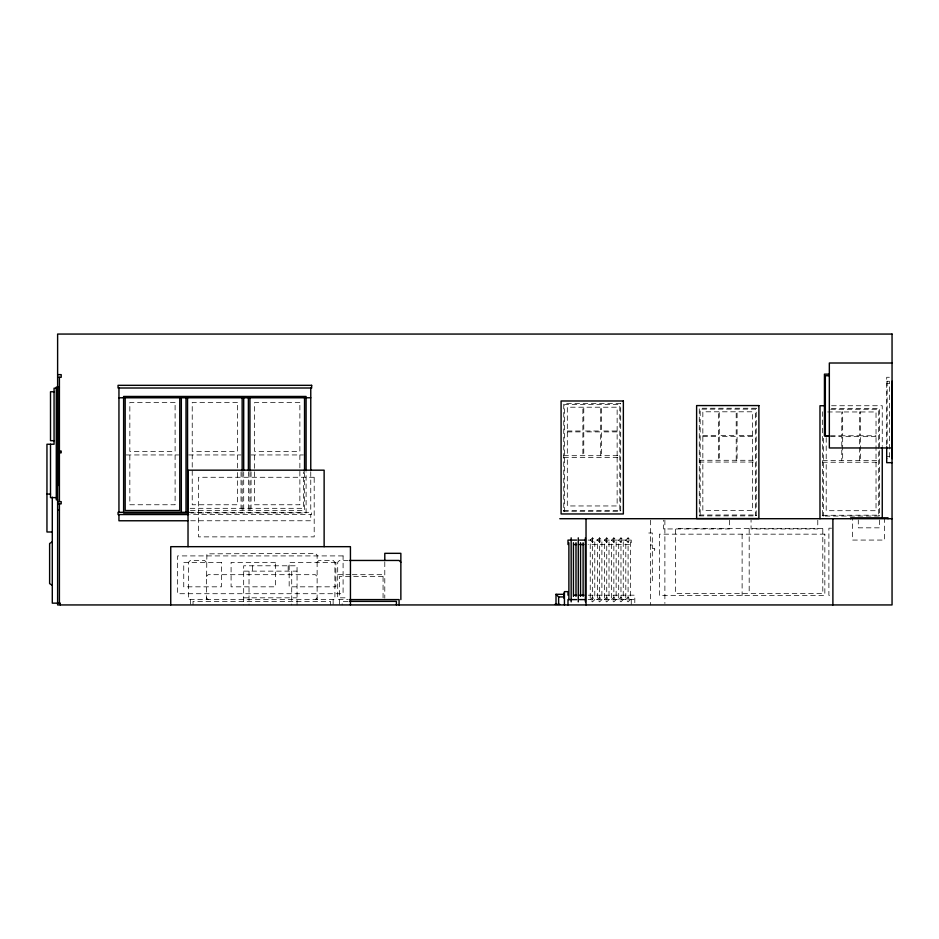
<?xml version="1.0" encoding="UTF-8"?>
<svg xmlns="http://www.w3.org/2000/svg" width="939" height="939" viewBox="0 0 939 939"><rect width="100%" height="100%" fill="white"/><g stroke="black" fill="none" stroke-linecap="round" stroke-linejoin="round"><path stroke-width="0.7" stroke-dasharray="4.7 3.52" d="M206.369 576.499L208.176 574.691L315.316 574.691L317.124 576.499M317.124 597.826L315.34 599.598M317.124 562.238L318.896 560.454L333.134 560.454L334.918 562.238L334.918 599.598L188.575 599.598L188.575 562.238L190.359 560.454L204.585 560.454L206.369 562.238M590.232 540.101L592.509 537.824L594.786 540.101L594.786 599.598L592.509 601.876L590.232 599.598L590.232 540.101L592.509 542.378L594.786 540.101M597.345 540.101L599.622 537.824L601.899 540.101L601.899 599.598L599.622 601.876L597.345 599.598L597.345 540.101L599.622 542.378L601.899 540.101M604.458 540.101L606.735 537.824L609.012 540.101L609.012 599.598L606.735 601.876L604.458 599.598L604.458 540.101L606.735 542.378L609.012 540.101M611.582 540.101L613.86 537.824L616.137 540.101L616.137 599.598L613.86 601.876L611.582 599.598L611.582 540.101L613.86 542.378L616.137 540.101M618.695 540.101L620.972 537.824L623.25 540.101L623.25 599.598L620.972 601.876L618.695 599.598L618.695 540.101L620.972 542.378L623.25 540.101M625.808 540.101L628.085 537.824L630.362 540.101L630.362 599.598L628.085 601.876L625.808 599.598L625.808 540.101L628.085 542.378L630.362 540.101M590.232 599.598L592.509 597.321L594.786 599.598M597.345 599.598L599.622 597.321L601.899 599.598M604.458 599.598L606.735 597.321L609.012 599.598M611.582 599.598L613.86 597.321L616.137 599.598M618.695 599.598L620.972 597.321L623.25 599.598M625.808 599.598L628.085 597.321L630.362 599.598M889.386 377.267L886.709 377.267L886.709 446.741M886.709 381.269L889.386 381.269L889.386 458.666L886.709 458.666M887.155 383.488L889.386 383.488M831.567 405.742L882.249 405.742L882.249 446.506M831.414 408.406L879.585 408.406L879.585 516.051L822.646 516.051L822.646 408.406M830.792 409.298L878.693 409.298L878.693 515.828L879.585 515.828M827.623 411.963L876.028 411.963L876.028 460.45M567.309 431.001L582.884 431.001L582.884 407.209L583.776 407.233L583.776 431.001L600.678 431.001L600.678 407.233L601.559 407.209L601.559 431.001L617.134 431.001M567.309 431.893L582.884 431.893L582.884 455.697M617.134 431.893L601.559 431.893L601.559 455.697M702.841 435.602L718.417 435.602L718.417 411.798L719.297 411.822L719.297 435.602L736.199 435.602L736.199 411.822L737.092 411.798L737.092 435.602L752.655 435.602M830.452 435.766L841.778 435.766L841.778 411.963L842.67 411.986L842.67 435.766L859.572 435.766L859.572 411.986L860.453 411.963L860.453 435.766L876.028 435.766M702.841 436.482L718.417 436.482L718.417 460.286M752.655 436.482L737.092 436.482L737.092 460.286M830.452 436.658L841.778 436.658L841.778 460.45M876.028 436.658L860.453 436.658L860.453 460.45M126.284 454.946L178.656 454.946M188.669 454.946L241.041 454.946M251.053 454.946L303.426 454.946M563.752 455.697L620.691 455.697M887.155 456.436L889.386 456.436M563.752 457.469L620.691 457.469M699.285 460.286L756.224 460.286M822.646 460.45L879.585 460.45M699.285 462.058L756.224 462.058M822.646 462.234L879.585 462.234M190.124 508.316L303.426 508.316L303.426 471.848M563.752 510.405L620.691 510.405M190.429 510.546L304.541 510.546L304.541 472.47M563.752 510.546L564.644 510.546M563.752 510.769L564.644 510.851M619.799 510.769L620.691 510.769M563.752 511.062L564.644 511.215L564.644 404.545L619.799 404.545L619.799 511.062L620.691 511.062M188.88 512.318L311.654 512.318L311.654 514.549L189.924 514.549M190.77 512.987L306.091 512.987L306.091 471.73M699.285 514.995L756.224 514.995M822.646 515.311L879.585 515.159M699.285 515.358L700.177 515.441M755.332 515.358L756.224 515.358M878.693 515.534L879.585 515.534M699.285 515.664L700.177 515.664M756.224 515.664L755.332 515.664L755.332 409.134L700.177 409.134L700.177 515.804M822.646 515.828L823.538 515.828M190.699 520.769L310.762 520.769L310.762 514.549M831.555 528.199L828.891 528.199L828.891 595.361L831.555 595.361M648.755 533L652.312 533L652.312 544.115L650.527 544.115M588.119 540.101L631.254 540.101L631.254 544.526L588.119 544.526M650.527 545.007L652.312 545.007L652.312 582.814L650.527 582.814M652.312 548.341L654.53 548.341A2.43 2.43 0 0 1 654.53 550.371L654.084 549.503L652.312 549.503M348.193 560.454L339.472 560.454L337.7 562.238L337.7 599.598L348.193 599.598M243.682 571.135L297.053 571.135M337.7 574.691L350.869 574.691M352.336 574.691L383.065 574.691L383.065 597.826M383.065 576.499L339.472 576.499L339.472 597.826L348.193 597.826M588.33 595.185L634.811 595.185L634.811 604.939M243.682 597.826L297.053 597.826M588.119 599.598L634.811 599.598M348.005 601.383L342.148 601.383L342.148 604.939M208.153 599.598L206.369 597.826M887.155 381.269L887.155 446.225M884.468 517.823L884.468 540.066L852.448 540.066L852.448 517.823M879.561 519.971L879.561 527.835L858.293 527.835L858.293 519.971M876.028 462.234L876.028 510.71L826.203 510.71L826.203 462.234M859.572 460.45L859.572 436.658L842.67 436.658L842.67 460.45M826.203 437.633L826.203 460.45M823.538 438.302L823.538 515.981M817.775 520.183L817.775 528.95L751.059 528.95L751.059 520.183M752.655 460.286L752.655 411.798L702.841 411.798L702.841 460.286M752.655 462.058L752.655 510.546L702.841 510.546L702.841 462.058M749.181 528.598L749.181 593.542M742.115 534.162L742.115 595.549M736.199 460.286L736.199 436.482L719.297 436.482L719.297 460.286M729.474 520.183L729.474 528.95L663.638 528.95L663.638 520.183M664.882 520.183L664.882 603.472M650.527 520.183L650.527 604.939M631.254 599.598L631.254 604.939M628.085 537.824L628.085 601.876M620.972 537.824L620.972 601.876M617.134 455.697L617.134 407.209L567.309 407.209L567.309 455.697M617.134 457.469L617.134 505.957L567.309 505.957L567.309 457.469M613.86 537.824L613.86 601.876M606.735 537.824L606.735 601.876M600.678 455.697L600.678 431.893L583.776 431.893L583.776 455.697M599.622 537.824L599.622 601.876M592.509 537.824L592.509 601.876M384.79 562.003L384.79 598.155M339.472 599.598L339.472 604.939M333.134 599.598L333.134 604.939M330.469 604.939L330.469 601.383L193.023 601.383L193.023 604.939M317.124 599.598L317.124 555.137L315.34 553.329L206.885 553.857L206.369 599.598M310.762 471.73L310.762 512.318M299.87 454.946L299.87 504.759L254.61 504.759L254.61 454.946M297.053 604.939L297.053 565.794L243.682 565.794L243.682 604.939M291.724 571.135L291.724 604.939M288.156 565.794L288.156 571.135M252.579 565.794L252.579 571.135M251.053 471.848L251.053 508.316M249.938 472.47L249.938 510.546M249.023 571.135L249.023 604.939M248.377 471.73L248.377 512.318M243.706 471.73L243.706 512.318M242.156 472.47L242.156 510.546M241.041 471.848L241.041 508.316M237.485 454.946L237.485 471.061M237.485 472.528L237.485 504.759L192.225 504.759L192.225 454.946M190.359 599.598L190.359 604.939M175.1 454.946L175.1 504.759L129.84 504.759L129.84 454.946M175.1 402.455L129.84 402.455L129.84 451.389L175.1 451.389L175.1 402.455M237.485 402.455L192.225 402.455L192.225 451.389L237.485 451.389L237.485 402.455M299.87 402.455L254.61 402.455L254.61 451.389L299.87 451.389L299.87 402.455M620.691 403.653L563.752 403.653L563.752 511.286L620.691 511.286L620.691 403.653M756.224 408.242L699.285 408.242L699.285 515.887L756.224 515.887L756.224 408.242M314.189 477.27L198.54 477.27L198.54 536.873L314.189 536.873L314.189 477.27M823.538 515.534L822.646 515.534L823.538 515.605M822.799 528.598L675.564 528.598L675.564 593.542L822.799 593.542L822.799 528.598M824.841 534.162L659.378 534.162L659.378 595.549L824.841 595.549L824.841 534.162M343.087 555.911L177.635 555.911L177.635 593.718L343.087 593.718L343.087 555.911M221.393 562.355L183.751 562.355L183.751 586.828L221.393 586.828L221.393 562.355M275.467 562.355L231.088 562.355L231.088 586.828L275.467 586.828L275.467 562.355M335.869 562.355L289.165 562.355L289.165 586.828L335.869 586.828L335.869 562.355"/><path stroke-width="1.41" d="M57.619 502.295L57.772 501.626M52.291 541.78L49.614 543.552L49.614 583.589L52.291 585.373M892.05 363.006L829.337 363.006L829.337 447.962L892.05 447.962M829.337 374.156L824.442 374.156L824.442 435.978L829.337 435.978M57.619 374.638L61.188 374.638L61.188 377.302L57.619 377.302M829.337 375.741L825.334 375.741L825.334 435.79L829.337 435.79M892.05 381.269L892.05 458.666M59.403 387.091L56.293 387.091L56.293 499.841L57.619 499.841M56.293 388.206L54.063 388.206L54.063 444.241L46.95 444.241L46.95 531.99L52.291 531.99M54.063 391.763L50.506 391.763L50.506 440.684L54.063 440.684M118.948 397.784L310.762 397.784M824.325 405.742L819.982 405.742L819.982 518.715M58.817 451.037L61.188 451.037L61.188 452.821L58.817 452.821M892.05 462.669L886.709 462.669L886.709 446.741M46.95 494.067L50.506 494.067M56.293 497.623L50.506 497.623L50.506 444.241M57.619 501.626L61.188 501.626L61.188 503.844L57.619 503.844M57.619 510.077L59.403 510.077M188.88 512.318L118.056 512.318L118.056 514.549L188.457 514.549M187.847 512.987L123.619 512.987L123.619 396.458L306.091 396.458L306.091 470.275M559.797 518.715L892.05 518.715M187.765 520.769L118.948 520.769L118.948 514.549M576.616 540.101L567.989 540.101L567.989 544.526M579.492 540.101L585.243 540.101M573.741 544.526L576.616 544.526M579.492 544.526L583.812 544.526M349.648 560.454L399.075 560.454L400.859 562.238M556.005 604.387L556.005 594.305L563.881 594.305M573.799 595.185L576.71 595.185M579.609 595.185L583.964 595.185M556.005 594.305L558.623 596.922L563.881 596.922M349.648 599.598L399.075 599.598L399.075 604.939M576.616 599.598L567.989 599.598L567.989 604.939M579.492 599.598L585.243 599.598M349.472 601.383L396.411 601.383L396.411 604.939M554.879 604.387L559.879 604.387M57.619 387.091L57.749 485.674M888.024 518.715L888.024 517.823L850.664 517.823L850.664 518.715M882.249 447.75L882.249 517.272M832.893 518.715L832.893 604.939M586.03 518.715L586.03 604.939M585.384 537.824L585.384 601.876M583.107 542.742L583.107 596.371M580.548 542.742L580.548 596.371M578.271 537.824L578.271 601.876M575.994 542.742L575.994 596.371M573.436 542.742L573.436 596.371M571.158 537.824L571.158 601.876M568.881 542.742L568.881 599.598M567.989 595.185L567.989 591.629L564.433 591.629L564.433 604.939M563.881 593.061L563.881 598.166M558.623 596.922L558.623 604.387M400.859 599.598L400.859 553.329L384.79 553.329L384.79 560.56M350.435 604.939L350.435 546.674L170.745 546.674L170.745 604.939M324.131 546.674L324.131 470.169L188.023 470.169L188.023 546.674M310.762 388.007L310.762 470.275M304.541 397.784L304.541 471.002M249.938 397.784L249.938 471.002M248.377 397.784L248.377 470.275M243.706 397.784L243.706 470.275M242.156 397.784L242.156 471.002M187.554 397.784L187.554 510.546M186.004 397.784L186.004 512.318M181.333 397.784L181.333 512.318M179.772 397.784L179.772 510.546L125.169 510.546L125.169 397.784M118.948 388.007L118.948 512.318M60.296 604.939L60.296 603.155L52.291 603.155L52.291 497.142M59.403 377.302L59.403 501.626M59.403 503.844L59.403 603.155M892.05 334.061L57.619 334.061L57.619 604.939L892.05 604.939L892.05 334.061M311.654 385.33L118.056 385.33L118.056 388.007L311.654 388.007L311.654 385.33M623.355 400.988L561.088 400.988L561.088 513.962L623.355 513.962L623.355 400.988M758.888 405.578L696.621 405.578L696.621 518.551L758.888 518.551L758.888 405.578"/></g></svg>
